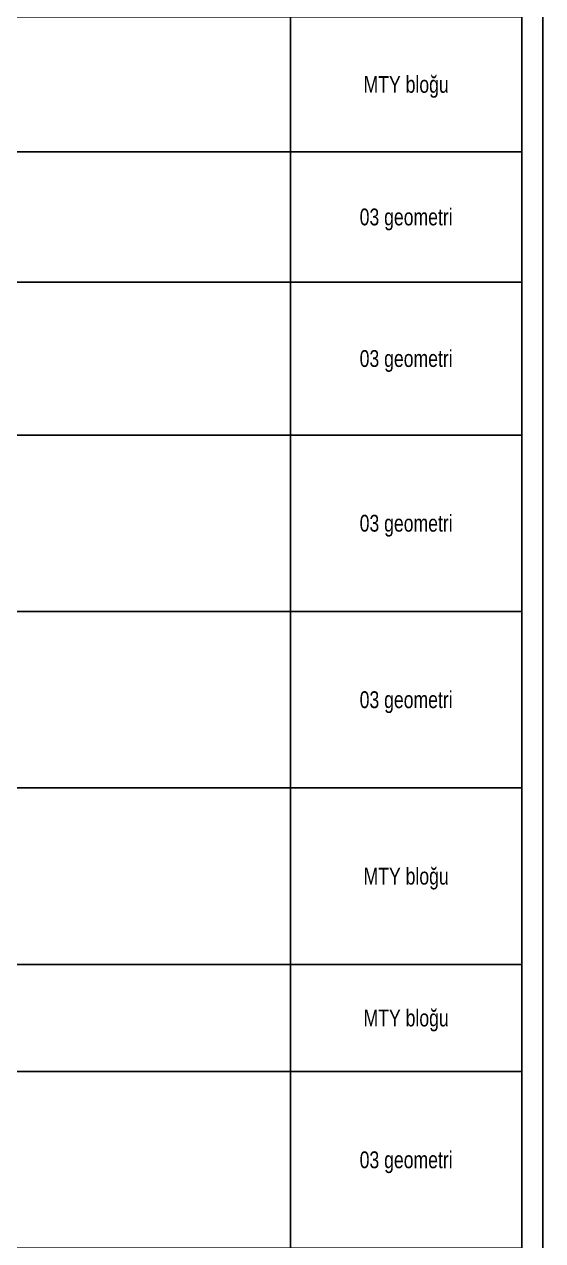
# Model space of a CAD drawing. Header units: centimetres. Extents: x 0 to 3740, y -4063 to 107.
# Drawn here: x 1213 to 1460, y -2181 to -1602 of the extents above; entities that cross this region are included whole.
import ezdxf
from ezdxf.enums import TextEntityAlignment as Align

# ---------------------------------------------------------------- set-up
doc = ezdxf.new("R2010")
doc.units = ezdxf.units.CM
doc.layers.add('ROTAS-LEJANT-CERCEVE', color=7, linetype='Continuous')
doc.layers.add('ROTAS-LEJANT-YAZI', color=7, linetype='Continuous')
doc.styles.add('ROTAS', font='arial.ttf')

msp = doc.modelspace()

# ---------------------------------------------------------------- linework, layer by layer
at = {"layer": 'ROTAS-LEJANT-CERCEVE'}
for points in [[(760, -2887.8), (1460, -2887.8), (1460, -80), (760, -80)], [(920, -1662.22), (1340, -1662.22), (1340, -1598.03), (920, -1598.03)], [(1340, -1662.22), (1450, -1662.22), (1450, -1598.03), (1340, -1598.03)], [(920, -1724.22), (1340, -1724.22), (1340, -1662.22), (920, -1662.22)], [(1340, -1724.22), (1450, -1724.22), (1450, -1662.22), (1340, -1662.22)], [(920, -1797.02), (1340, -1797.02), (1340, -1724.22), (920, -1724.22)], [(1340, -1797.02), (1450, -1797.02), (1450, -1724.22), (1340, -1724.22)], [(920, -1881.02), (1340, -1881.02), (1340, -1797.02), (920, -1797.02)], [(1340, -1881.02), (1450, -1881.02), (1450, -1797.02), (1340, -1797.02)], [(920, -1965.02), (1340, -1965.02), (1340, -1881.02), (920, -1881.02)], [(1340, -1965.02), (1450, -1965.02), (1450, -1881.02), (1340, -1881.02)], [(920, -2049.02), (1340, -2049.02), (1340, -1965.02), (920, -1965.02)], [(1340, -2049.02), (1450, -2049.02), (1450, -1965.02), (1340, -1965.02)], [(920, -2100.04), (1340, -2100.04), (1340, -2049.02), (920, -2049.02)], [(1340, -2100.04), (1450, -2100.04), (1450, -2049.02), (1340, -2049.02)], [(920, -2184.04), (1340, -2184.04), (1340, -2100.04), (920, -2100.04)], [(1340, -2184.04), (1450, -2184.04), (1450, -2100.04), (1340, -2100.04)]]:
    msp.add_lwpolyline(points, close=True, dxfattribs=at)

# ---------------------------------------------------------------- texts
at = {"layer": 'ROTAS-LEJANT-YAZI', "style": 'ROTAS', "width": 0.75}
for s, p in [('MTY bloğu', (1395, -1630.12)), ('03 geometri', (1395, -1693.22)), ('03 geometri', (1395, -1760.62)), ('03 geometri', (1395, -1839.02)), ('03 geometri', (1395, -1923.02)), ('MTY bloğu', (1395, -2007.02)), ('MTY bloğu', (1395, -2074.53)), ('03 geometri', (1395, -2142.04))]:
    msp.add_text(s, height=8, dxfattribs=at).set_placement(p, align=Align.MIDDLE_CENTER)

doc.saveas('drawing.dxf')
